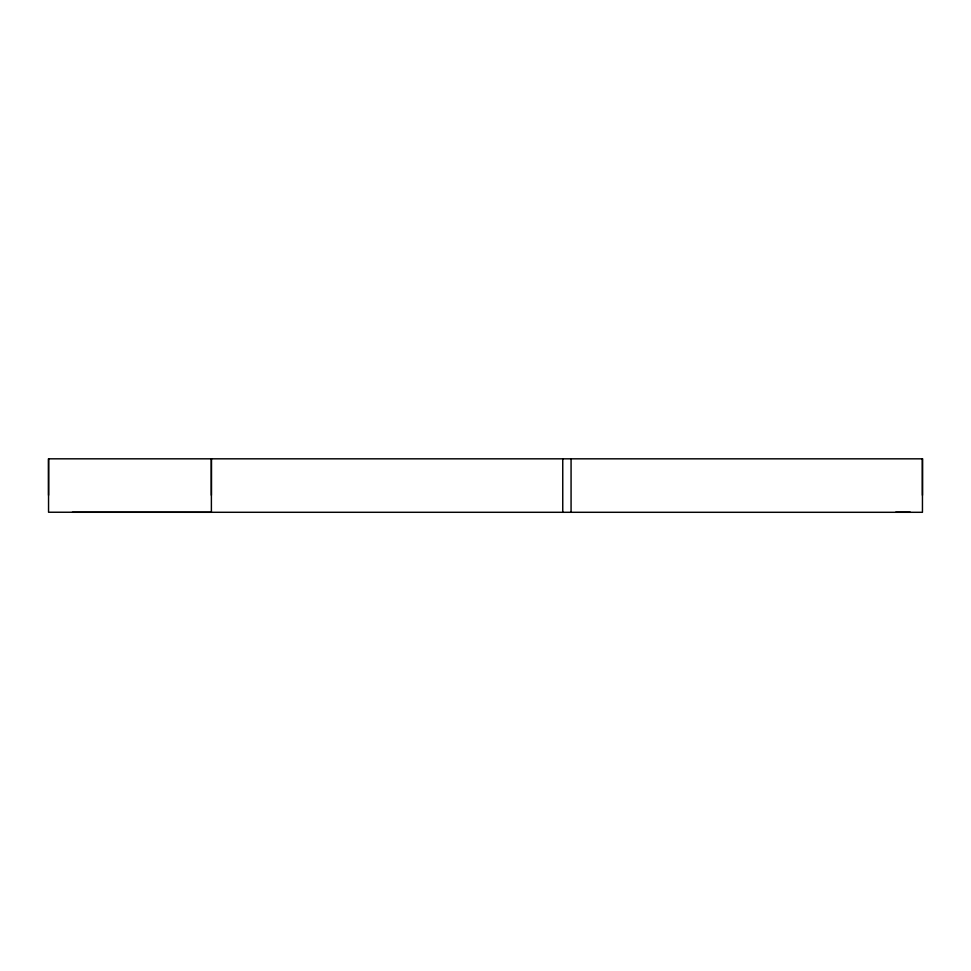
<?xml version="1.0" encoding="UTF-8"?>
<svg xmlns="http://www.w3.org/2000/svg" width="971" height="971" viewBox="0 0 971 971"><rect width="100%" height="100%" fill="white"/><g stroke="black" fill="none" stroke-linecap="round" stroke-linejoin="round"><path stroke-width="1.46" d="M922.45 458.834L48.55 458.822L48.55 512.239L211.387 512.287L211.387 458.822M72.364 512.287L922.45 512.3L922.45 458.713L922.45 495.295M895.711 512.215L910.3 512.215M571.069 458.7L571.069 512.166M562.755 458.713L562.755 512.178M211.387 458.7L211.387 495.271M48.55 458.761L48.55 495.271"/></g></svg>
